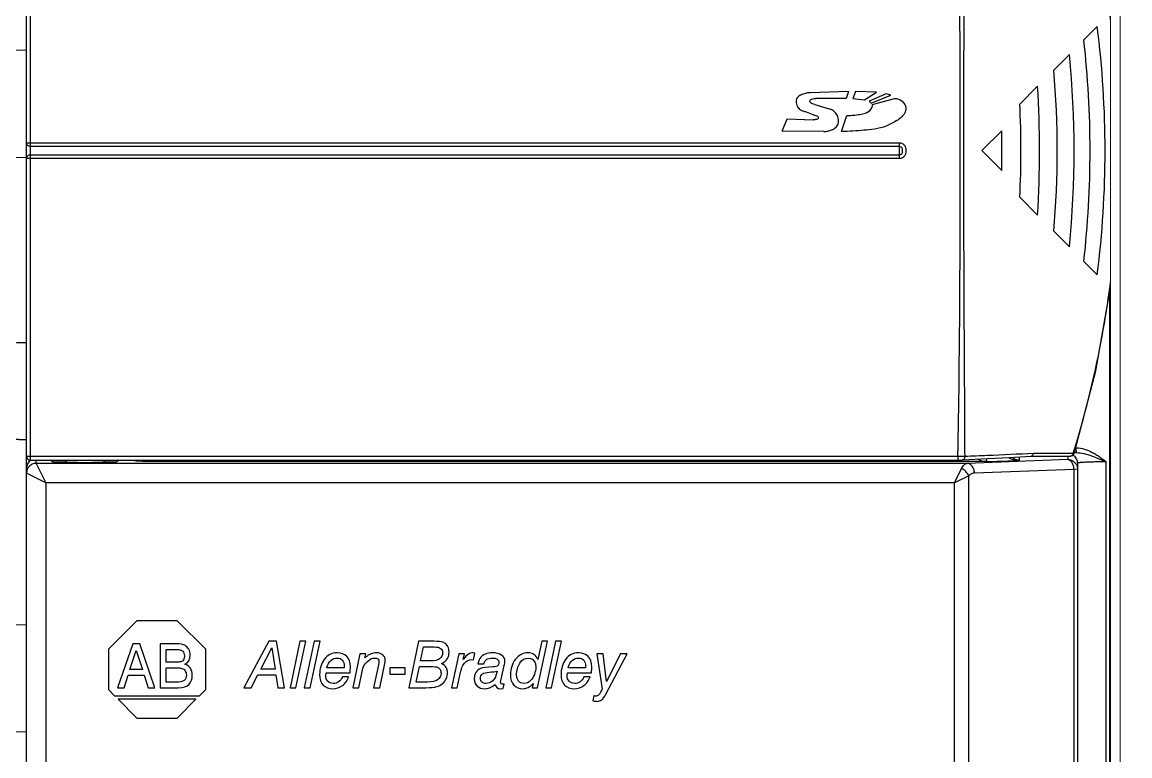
# Model space of a CAD drawing. Header units: millimetres. Extents: x 2205 to 3814, y 620 to 2277.
# Drawn here: x 3306.3 to 3363.2, y 1945.9 to 1983.6 of the extents above; entities that cross this region are included whole.
import ezdxf

# ---------------------------------------------------------------- set-up
doc = ezdxf.new("R2010")
doc.units = ezdxf.units.MM
doc.set_wipeout_variables(frame=1)
doc.layers.add('EL-componentes', color=7, linetype='Continuous', lineweight=25)
doc.layers.add('EL-Cotas', color=7, linetype='Continuous', lineweight=18)

# ---------------------------------------------------------------- blocks, each defined once
blk = doc.blocks.new('*U6')
blk.add_wipeout([(-19.156, 48.545), (436.841, 48.545), (436.841, 13.545), (-19.156, 13.545)])
for points in [[(-19.166, 48.545), (436.851, 48.545), (436.851, 13.545), (-19.166, 13.545)], [(-19.156, 43.045), (436.841, 43.045), (436.841, 19.045), (-19.156, 19.045), (-19.156, 31.045)]]:
    blk.add_lwpolyline(points, close=True)
at = {"layer": 'EL-componentes', "color": 7, "linetype": 'Continuous', "lineweight": 25}
for points in [[(194.814, 33.545), (191.344, 33.545), (187.874, 33.545), (185.094, 33.545), (185.094, 31.045), (185.094, 28.545), (187.874, 28.545), (191.344, 28.545), (194.814, 28.545), (196.419, 28.545), (197.221, 29.795), (198.024, 31.045), (197.221, 32.295), (196.419, 33.545), (194.814, 33.545)], [(214.814, 33.545), (211.344, 33.545), (207.874, 33.545), (205.094, 33.545), (205.094, 31.045), (205.094, 28.545), (207.874, 28.545), (211.344, 28.545), (214.814, 28.545), (216.419, 28.545), (217.221, 29.795), (218.024, 31.045), (217.221, 32.295), (216.419, 33.545), (214.814, 33.545)], [(234.814, 33.545), (231.344, 33.545), (227.874, 33.545), (225.094, 33.545), (225.094, 31.045), (225.094, 28.545), (227.874, 28.545), (231.344, 28.545), (234.814, 28.545), (236.419, 28.545), (237.221, 29.795), (238.024, 31.045), (237.221, 32.295), (236.419, 33.545), (234.814, 33.545)]]:
    blk.add_rational_spline(points, [1, 1, 1, 0.707107250279, 1, 0.707107250279, 1, 1, 1, 0.866024791583, 1, 0.866024791583, 1, 0.866024791583, 1], degree=2, knots=[0, 0, 0, 1, 1, 2.570795, 2.570795, 4.14159, 4.14159, 5.14159, 5.14159, 6.18879, 6.18879, 7.23599, 7.23599, 8.28319, 8.28319, 8.28319], dxfattribs=at)
blk = doc.blocks.new('1769-L30ER')
at = {"color": 7, "lineweight": 5}
blk.add_wipeout([(-28.87, -8.075), (-28.8, -7.714), (-28.676, -7.489), (-28.577, -7.374), (-28.358, -7.208), (-28.13, -7.115), (-27.997, -7.089), (-27.87, -7.081), (22.254, -7.081), (22.492, -7.101), (22.565, -7.123), (22.659, -7.163), (22.738, -7.21), (22.792, -7.25), (22.827, -7.28), (22.868, -7.348), (22.913, -7.376), (22.951, -7.406), (22.951, -7.429), (22.974, -7.463), (23.018, -7.524), (23.04, -7.558), (23.07, -7.61), (23.088, -7.647), (23.11, -7.694), (23.128, -7.743), (23.143, -7.787), (23.156, -7.832), (23.166, -7.877), (23.176, -7.928), (23.182, -7.981), (23.186, -8.033), (23.187, -8.075), (23.187, -8.09), (23.13, -11.478), (27.53, -11.478), (27.53, -122.341), (25.805, -122.32), (25.791, -120.721), (23.13, -120.721), (23.115, -123.781), (23.078, -123.781), (23.068, -124.344), (23.054, -124.474), (23.031, -124.563), (22.973, -124.696), (22.925, -124.772), (22.863, -124.846), (22.803, -124.903), (22.703, -124.974), (22.647, -125.005), (22.598, -125.026), (22.531, -125.05), (22.483, -125.062), (22.424, -125.073), (22.401, -125.076), (22.361, -125.079), (22.301, -125.081), (9.131, -125.081), (-27.87, -125.081), (-28.102, -125.053), (-28.317, -124.975), (-28.577, -124.788), (-28.737, -124.58), (-28.835, -124.341), (-28.87, -124.081), (-28.869, -67.231)], dxfattribs=at).dxf.layer = 'EL-componentes'
at = {"layer": 'EL-componentes', "color": 7, "linetype": 'Continuous', "lineweight": 25}
for p, q in [((-28.87, -124.081), (-28.87, -8.081)), ((27.53, -122.341), (27.53, -9.821)), ((-28.67, -66.56), (-28.67, -34.781)), ((25.456, -44.985), (26.143, -44.299)), ((27.254, -48.39), (26.86, -43.845)), ((23.912, -46.53), (24.711, -45.731)), ((13.354, -47.632), (11.385, -47.695)), ((13.354, -47.632), (13.248, -47.998)), ((13.714, -47.632), (13.58, -47.998)), ((14.807, -47.667), (13.714, -47.632)), ((14.179, -48.069), (14.807, -47.667)), ((15.294, -47.744), (14.419, -48.125)), ((15.541, -47.829), (15.294, -47.744)), ((22.163, -48.278), (23.08, -47.362)), ((11.639, -48.295), (12.422, -48.535)), ((13.248, -47.998), (11.667, -47.998)), ((13.58, -47.998), (14.179, -48.069)), ((14.419, -48.125), (14.525, -48.224)), ((14.525, -48.224), (15.541, -47.829)), ((14.603, -48.295), (15.724, -47.991)), ((11.548, -48.831), (11.117, -48.662)), ((13.001, -49.692), (13.283, -48.873)), ((27.253, -52.96), (27.254, -48.39)), ((9.96, -49.671), (10.214, -49.043)), ((10.214, -49.043), (11.54, -49.085)), ((12.091, -49.692), (9.96, -49.671)), ((20.215, -50.671), (21.234, -49.652)), ((-28.87, -50.268), (15.98, -50.268)), ((-28.67, -50.447), (15.98, -50.447)), ((15.98, -51.074), (15.98, -50.268)), ((15.98, -51.074), (-28.87, -51.074)), ((15.98, -50.895), (-28.67, -50.895)), ((21.234, -51.689), (20.215, -50.671)), ((23.08, -53.979), (22.163, -53.063)), ((26.858, -57.506), (27.253, -52.96)), ((24.711, -55.611), (23.912, -54.812)), ((26.143, -57.043), (25.456, -56.356)), ((26.077, -61.977), (26.858, -57.506)), ((26.793, -119.355), (26.793, -57.879)), ((24.956, -66.22), (26.077, -61.977)), ((25.033, -65.929), (25.064, -65.929)), ((25.068, -66.179), (25.064, -65.929)), ((-28.87, -66.36), (18.985, -66.36)), ((-28.67, -66.56), (18.985, -66.56)), ((-28.37, -66.731), (-28.37, -66.56)), ((-27.627, -66.56), (-27.477, -66.66)), ((-27.57, -66.56), (-27.57, -66.598)), ((-27.554, -66.56), (-27.554, -66.609)), ((-26.87, -66.56), (-26.87, -66.671)), ((-26.87, -66.56), (-26.87, -66.671)), ((-24.87, -66.56), (-24.87, -66.66)), ((-24.87, -66.671), (-24.87, -66.56)), ((-24.113, -66.56), (-24.263, -66.66)), ((-23.344, -66.59), (-23.351, -66.56)), ((-21.844, -66.56), (-21.844, -66.642)), ((18.985, -66.36), (19.348, -66.358)), ((18.985, -66.36), (18.985, -66.56)), ((18.985, -66.56), (19.032, -66.56)), ((19.032, -66.56), (19.158, -66.557)), ((19.158, -66.557), (19.214, -66.555)), ((19.214, -66.555), (20.508, -66.483)), ((24.63, -66.535), (19.466, -66.731)), ((20.423, -66.642), (22.13, -66.577)), ((20.508, -66.483), (21.615, -66.423)), ((21.615, -66.423), (22.738, -66.361)), ((22.13, -66.394), (22.13, -66.577)), ((22.732, -66.361), (24.765, -66.361)), ((24.63, -66.361), (24.63, -66.535)), ((24.909, -66.206), (24.956, -66.22)), ((24.967, -66.179), (25.068, -66.179)), ((-28.37, -66.731), (-27.87, -67.731)), ((19.466, -66.731), (-28.37, -66.731)), ((-26.87, -66.66), (-27.477, -66.66)), ((-24.263, -66.66), (-24.87, -66.66)), ((20.423, -66.642), (-21.844, -66.642)), ((18.802, -67.731), (19.17, -66.995)), ((24.932, -67.037), (19.844, -67.227)), ((25.13, -67.032), (24.932, -67.037)), ((24.932, -67.037), (24.932, -116.018)), ((25.13, -66.722), (25.13, -118.755)), ((26.604, -119.358), (26.604, -66.653)), ((-28.87, -67.231), (-28.87, -67.23)), ((-27.87, -67.731), (-28.869, -67.231)), ((19.538, -67.363), (18.802, -67.731)), ((19.538, -121.8), (19.538, -67.363)), ((-27.87, -67.731), (-27.87, -125.081)), ((18.802, -67.731), (-27.87, -67.731)), ((18.802, -121.081), (18.802, -67.731)), ((-23.198, -74.81), (-24.662, -76.274)), ((-21.127, -74.81), (-23.198, -74.81)), ((-19.662, -76.274), (-21.127, -74.81)), ((-23.41, -76.001), (-24.191, -78.251)), ((-23.055, -76.001), (-23.41, -76.001)), ((-22.274, -78.251), (-23.055, -76.001)), ((-21.996, -76.001), (-21.996, -78.251)), ((-21.168, -76.001), (-21.996, -76.001)), ((-16.416, -75.868), (-17.697, -78.251)), ((-16.838, -77.295), (-16.268, -76.199)), ((-16.021, -75.868), (-16.416, -75.868)), ((-16.268, -76.199), (-16.102, -77.295)), ((-15.618, -78.251), (-16.021, -75.868)), ((-14.828, -75.868), (-15.33, -78.251)), ((-15.031, -78.251), (-14.523, -75.868)), ((-14.523, -75.868), (-14.828, -75.868)), ((-14.096, -75.868), (-14.597, -78.251)), ((-14.298, -78.251), (-13.79, -75.868)), ((-13.79, -75.868), (-14.096, -75.868)), ((-8.732, -75.868), (-9.232, -78.251)), ((-7.938, -75.868), (-8.732, -75.868)), ((-8.622, -76.874), (-8.474, -76.157)), ((-8.474, -76.157), (-7.933, -76.157)), ((-2.611, -78.251), (-2.096, -75.868)), ((-2.394, -75.868), (-2.602, -76.795)), ((-2.096, -75.868), (-2.394, -75.868)), ((-1.693, -75.868), (-2.195, -78.251)), ((-1.895, -78.251), (-1.387, -75.868)), ((-1.387, -75.868), (-1.693, -75.868)), ((-24.662, -76.274), (-24.662, -78.345)), ((-23.553, -77.313), (-23.232, -76.337)), ((-23.232, -76.337), (-22.913, -77.313)), ((-21.692, -76.942), (-21.692, -76.288)), ((-21.692, -76.288), (-21.15, -76.288)), ((-19.662, -78.345), (-19.662, -76.274)), ((-11.738, -76.512), (-12.101, -78.251)), ((-11.437, -76.512), (-11.738, -76.512)), ((-11.48, -76.719), (-11.437, -76.512)), ((-6.665, -76.512), (-7.037, -78.251)), ((-6.367, -76.512), (-6.665, -76.512)), ((-6.435, -76.803), (-6.367, -76.512)), ((-6.018, -76.806), (-5.896, -76.819)), ((-5.832, -76.473), (-5.94, -76.46)), ((-5.896, -76.819), (-5.832, -76.473)), ((0.434, -76.512), (0.706, -78.325)), ((0.755, -76.512), (0.434, -76.512)), ((0.934, -77.938), (0.755, -76.512)), ((0.9, -78.574), (1.994, -76.512)), ((1.649, -76.512), (0.934, -77.938)), ((1.994, -76.512), (1.649, -76.512)), ((-22.913, -77.313), (-23.553, -77.313)), ((-21.145, -76.942), (-21.692, -76.942)), ((-21.692, -77.964), (-21.692, -77.229)), ((-21.692, -77.229), (-21.105, -77.229)), ((-16.102, -77.295), (-16.838, -77.295)), ((-12.552, -77.225), (-13.445, -77.225)), ((-12.547, -77.118), (-12.552, -77.225)), ((-11.79, -78.251), (-11.599, -77.332)), ((-10.784, -77.068), (-11.038, -78.251)), ((-10.722, -78.251), (-10.455, -77.002)), ((-10.2, -77.236), (-10.2, -77.553)), ((-9.418, -77.236), (-10.2, -77.236)), ((-9.418, -77.553), (-9.418, -77.236)), ((-8.851, -77.961), (-8.682, -77.164)), ((-8.682, -77.164), (-8.122, -77.164)), ((-8.103, -76.874), (-8.622, -76.874)), ((-5.683, -77.02), (-5.366, -77.02)), ((-4.489, -77.819), (-4.306, -77.044)), ((-0.15, -77.225), (-1.043, -77.225)), ((-0.145, -77.118), (-0.15, -77.225)), ((-23.853, -78.251), (-23.643, -77.6)), ((-23.643, -77.6), (-22.823, -77.6)), ((-22.823, -77.6), (-22.612, -78.251)), ((-21.211, -77.964), (-21.692, -77.964)), ((-17.333, -78.251), (-16.987, -77.584)), ((-16.987, -77.584), (-16.056, -77.584)), ((-16.056, -77.584), (-15.958, -78.251)), ((-13.492, -77.639), (-13.481, -77.494)), ((-13.481, -77.494), (-12.248, -77.494)), ((-12.319, -77.696), (-12.636, -77.696)), ((-10.2, -77.553), (-9.418, -77.553)), ((-8.266, -77.961), (-8.851, -77.961)), ((-6.741, -78.251), (-6.582, -77.531)), ((-1.09, -77.639), (-1.078, -77.494)), ((-1.078, -77.494), (0.154, -77.494)), ((0.083, -77.696), (-0.234, -77.696)), ((-24.662, -78.345), (-24.346, -78.661)), ((-24.191, -78.251), (-23.853, -78.251)), ((-22.612, -78.251), (-22.274, -78.251)), ((-21.996, -78.251), (-21.076, -78.251)), ((-19.978, -78.661), (-19.662, -78.345)), ((-17.697, -78.251), (-17.333, -78.251)), ((-15.958, -78.251), (-15.618, -78.251)), ((-15.33, -78.251), (-15.031, -78.251)), ((-14.597, -78.251), (-14.298, -78.251)), ((-12.101, -78.251), (-11.79, -78.251)), ((-11.038, -78.251), (-10.722, -78.251)), ((-9.232, -78.251), (-8.347, -78.251)), ((-7.037, -78.251), (-6.741, -78.251)), ((-4.523, -78.301), (-4.374, -78.29)), ((-4.374, -78.29), (-4.329, -78.076)), ((-2.845, -78.031), (-2.898, -78.251)), ((-2.898, -78.251), (-2.611, -78.251)), ((-2.195, -78.251), (-1.895, -78.251)), ((0.706, -78.325), (0.611, -78.506)), ((-24.346, -78.661), (-19.978, -78.661)), ((-24.16, -78.847), (-23.198, -79.81)), ((-20.165, -78.847), (-24.16, -78.847)), ((-21.127, -79.81), (-20.165, -78.847)), ((0.281, -78.658), (0.224, -78.927)), ((-23.198, -79.81), (-21.127, -79.81))]:
    blk.add_line(p, q, dxfattribs=at)
for centre, radius, start, end in [((-25.355, -50.678), 52.618, 5.5692, 9.3234), ((-24.035, -50.671), 50.581, 352.763, 7.237), ((-25.187, -50.671), 50.961, 353.5945, 6.4055), ((-25.012, -50.671), 49.967, 354.3261, 5.6739), ((-25.389, -50.682), 52.652, 4.4468, 5.5697), ((-25.187, -50.671), 49.273, 355.179, 4.821), ((-25.258, -50.673), 52.521, 359.8668, 4.4482), ((-32.443, -50.671), 55.621, 356.5896, 3.4104), ((-25.187, -50.671), 47.411, 357.1072, 2.8928), ((-59.732, -50.671), 80.972, 359.27922, 0.72078), ((-25.113, -50.671), 52.376, 358.9554, 359.8635), ((-25.286, -50.666), 52.549, 355.6371, 358.9536), ((-25.386, -50.659), 52.649, 354.4626, 355.6382), ((-25.358, -50.662), 52.621, 350.7641, 354.463), ((-25.16, -50.694), 52.42, 349.2676, 350.7631), ((-24.309, -50.876), 51.55, 342.7001, 349.2907), ((-28.67, -66.36), 0.2, 179.9984, 270.0024), ((10.071, 187.875), 254.402, 272.08989, 272.34939), ((10.439, 178.676), 245.196, 272.35159, 272.90657), ((24.075, 190.709), 256.916, 269.73172, 270.18608), ((24.765, -66.161), 0.2, 269.9889, 342.7709), ((24.629, -66.724), 0.502, 45.0493, 57.4657), ((25.596, -78.283), 12.116, 92.4979, 93.0322), ((24.63, -66.722), 0.5, 0.0029, 45.0218), ((-28.371, -67.195), 0.464, 89.8726, 91.8214)]:
    blk.add_arc(centre, radius, start, end, dxfattribs=at)
blk.add_ellipse((-28.37, -66.986), major_axis=(0, 0.5), ratio=0.999391, start_param=0.615384, end_param=1.570796, dxfattribs=at)
for points, knots in [([(18.985, -66.36), (19.036, -63.745), (19.092, -58.516), (19.113, -50.671), (19.092, -42.826), (19.036, -37.596), (18.985, -34.981)], [0, 0, 0, 0, 0.25, 0.5, 0.75, 1, 1, 1, 1]), ([(19.348, -66.358), (19.344, -65.051), (19.328, -62.436), (19.298, -57.207), (19.282, -50.671), (19.298, -44.134), (19.328, -38.905), (19.344, -36.291), (19.348, -34.983)], [0, 0, 0, 0, 0.124987, 0.249989, 0.5, 0.750011, 0.875013, 1, 1, 1, 1]), ([(11.385, -47.695), (11.325, -47.695), (11.183, -47.717), (10.965, -47.78), (10.747, -47.894), (10.666, -48.051), (10.666, -48.125)], [0, 0, 0, 0, 0.198604, 0.476306, 0.7525, 1, 1, 1, 1]), ([(10.666, -48.125), (10.666, -48.221), (10.705, -48.398), (10.871, -48.566), (11.014, -48.634), (11.093, -48.658), (11.117, -48.662)], [0, 0, 0, 0, 0.377723, 0.674742, 0.903424, 1, 1, 1, 1]), ([(11.639, -48.295), (11.592, -48.29), (11.511, -48.269), (11.403, -48.218), (11.374, -48.144), (11.378, -48.111)], [0, 0, 0, 0, 0.41044, 0.716583, 1, 1, 1, 1]), ([(11.378, -48.111), (11.385, -48.05), (11.521, -47.994), (11.621, -47.995), (11.667, -47.998)], [0, 0, 0, 0, 0.568878, 1, 1, 1, 1]), ([(14.299, -48.711), (14.414, -48.654), (14.56, -48.525), (14.607, -48.345), (14.603, -48.295)], [0, 0, 0, 0, 0.718457, 1, 1, 1, 1]), ([(15.724, -47.991), (15.791, -47.986), (16.005, -48.02), (16.187, -48.173), (16.254, -48.302)], [0, 0, 0, 0, 0.316095, 1, 1, 1, 1]), ([(16.254, -48.302), (16.3, -48.393), (16.335, -48.602), (16.197, -48.845), (16.053, -48.982), (15.965, -49.047), (15.936, -49.064)], [0, 0, 0, 0, 0.339812, 0.638086, 0.889696, 1, 1, 1, 1]), ([(11.548, -48.831), (11.561, -48.833), (11.605, -48.84), (11.681, -48.858), (11.755, -48.89), (11.8, -48.936), (11.813, -48.979), (11.8, -49.021), (11.753, -49.06), (11.676, -49.08), (11.599, -49.086), (11.554, -49.086), (11.54, -49.085)], [0, 0, 0, 0, 0.065036, 0.210947, 0.369359, 0.439122, 0.505797, 0.569846, 0.635099, 0.78819, 0.93399, 1, 1, 1, 1]), ([(12.846, -49.163), (12.846, -49.057), (12.81, -48.865), (12.643, -48.65), (12.501, -48.558), (12.422, -48.535)], [0, 0, 0, 0, 0.393558, 0.693558, 1, 1, 1, 1]), ([(13.283, -48.873), (13.324, -48.872), (13.46, -48.864), (13.709, -48.843), (14.009, -48.801), (14.215, -48.753), (14.299, -48.711)], [0, 0, 0, 0, 0.117628, 0.396374, 0.725943, 1, 1, 1, 1]), ([(12.091, -49.692), (12.13, -49.69), (12.234, -49.678), (12.41, -49.641), (12.612, -49.561), (12.799, -49.408), (12.846, -49.244), (12.846, -49.163)], [0, 0, 0, 0, 0.117201, 0.308469, 0.532652, 0.757906, 1, 1, 1, 1]), ([(15.936, -49.064), (15.906, -49.087), (15.537, -49.332), (15.109, -49.508), (14.708, -49.565)], [0, 0, 0, 0, 0.085489, 1, 1, 1, 1]), ([(14.708, -49.565), (14.339, -49.617), (13.768, -49.658), (13.198, -49.686), (13.001, -49.692)], [0, 0, 0, 0, 0.6541, 1, 1, 1, 1]), ([(-28.67, -50.447), (-28.696, -50.447), (-28.748, -50.438), (-28.814, -50.399), (-28.859, -50.339), (-28.87, -50.291), (-28.87, -50.268)], [0, 0, 0, 0, 0.262516, 0.517883, 0.762808, 1, 1, 1, 1]), ([(15.98, -50.268), (16.029, -50.268), (16.127, -50.291), (16.242, -50.388), (16.306, -50.524), (16.32, -50.671), (16.306, -50.817), (16.242, -50.953), (16.127, -51.05), (16.029, -51.074), (15.98, -51.074)], [0, 0, 0, 0, 0.124713, 0.249484, 0.374498, 0.49991, 0.625322, 0.750372, 0.875255, 1, 1, 1, 1]), ([(15.98, -50.447), (16.005, -50.447), (16.056, -50.462), (16.105, -50.522), (16.122, -50.596), (16.125, -50.671), (16.122, -50.745), (16.105, -50.819), (16.056, -50.879), (16.005, -50.895), (15.98, -50.895)], [0, 0, 0, 0, 0.124999, 0.249564, 0.37387, 0.499909, 0.62595, 0.75027, 0.874951, 1, 1, 1, 1]), ([(-28.67, -50.895), (-28.696, -50.895), (-28.748, -50.904), (-28.814, -50.943), (-28.859, -51.002), (-28.87, -51.05), (-28.87, -51.074)], [0, 0, 0, 0, 0.262516, 0.517883, 0.762808, 1, 1, 1, 1]), ([(25.064, -65.929), (25.208, -65.929), (25.497, -65.979), (25.829, -66.125), (26.078, -66.271), (26.258, -66.392), (26.403, -66.499), (26.518, -66.586), (26.576, -66.629), (26.604, -66.653)], [0, 0, 0, 0, 0.249644, 0.499546, 0.624653, 0.749764, 0.874881, 0.937439, 1, 1, 1, 1]), ([(19.348, -66.358), (19.348, -66.382), (19.343, -66.431), (19.315, -66.494), (19.271, -66.54), (19.233, -66.553), (19.214, -66.555)], [0, 0, 0, 0, 0.285431, 0.550643, 0.786491, 1, 1, 1, 1]), ([(20.423, -66.642), (20.386, -66.641), (20.237, -66.628), (20.09, -66.575), (19.997, -66.512)], [0, 0, 0, 0, 0.246029, 1, 1, 1, 1]), ([(20.423, -66.642), (20.429, -66.64), (20.441, -66.625), (20.462, -66.574), (20.471, -66.524), (20.476, -66.486)], [0, 0, 0, 0, 0.113395, 0.306531, 1, 1, 1, 1]), ([(22.13, -66.577), (21.986, -66.578), (21.789, -66.544), (21.618, -66.453), (21.578, -66.425)], [0, 0, 0, 0, 0.748911, 1, 1, 1, 1]), ([(22.13, -66.577), (22.067, -66.575), (21.934, -66.544), (21.823, -66.465), (21.775, -66.415)], [0, 0, 0, 0, 0.476239, 1, 1, 1, 1]), ([(22.738, -66.361), (22.754, -66.36), (22.787, -66.35), (22.828, -66.315), (22.858, -66.264), (22.869, -66.225), (22.872, -66.204)], [0, 0, 0, 0, 0.217752, 0.454113, 0.71646, 1, 1, 1, 1]), ([(24.63, -66.535), (24.694, -66.535), (24.825, -66.559), (24.991, -66.669), (25.104, -66.834), (25.13, -66.966), (25.13, -67.032)], [0, 0, 0, 0, 0.248248, 0.497177, 0.747753, 1, 1, 1, 1]), ([(24.63, -66.535), (24.67, -66.537), (24.758, -66.573), (24.852, -66.69), (24.915, -66.851), (24.931, -66.973), (24.932, -67.037)], [0, 0, 0, 0, 0.1904, 0.420872, 0.69666, 1, 1, 1, 1]), ([(24.909, -66.206), (24.909, -66.227), (24.897, -66.259), (24.876, -66.294), (24.853, -66.325), (24.817, -66.352), (24.782, -66.361), (24.765, -66.361)], [0, 0, 0, 0, 0.280429, 0.418681, 0.546778, 0.783167, 1, 1, 1, 1]), ([(25.068, -66.179), (25.201, -66.178), (25.468, -66.219), (25.851, -66.343), (26.165, -66.467), (26.415, -66.573), (26.542, -66.624), (26.604, -66.653)], [0, 0, 0, 0, 0.247216, 0.495567, 0.746565, 0.873076, 1, 1, 1, 1]), ([(-28.386, -66.731), (-28.449, -66.734), (-28.577, -66.763), (-28.738, -66.875), (-28.845, -67.039), (-28.87, -67.168), (-28.87, -67.231)], [0, 0, 0, 0, 0.249962, 0.500003, 0.750041, 1, 1, 1, 1]), ([(-24.87, -66.66), (-24.87, -66.662), (-24.879, -66.665), (-24.891, -66.668), (-24.916, -66.671), (-24.949, -66.674), (-24.991, -66.677), (-25.063, -66.681), (-25.172, -66.685), (-25.322, -66.69), (-25.492, -66.693), (-25.677, -66.695), (-25.87, -66.695), (-26.063, -66.695), (-26.248, -66.693), (-26.418, -66.69), (-26.568, -66.685), (-26.677, -66.681), (-26.749, -66.677), (-26.791, -66.674), (-26.824, -66.671), (-26.849, -66.668), (-26.861, -66.665), (-26.87, -66.662), (-26.87, -66.66)], [0, 0, 0, 0, 0.002957, 0.01035, 0.022362, 0.038944, 0.059938, 0.085134, 0.147218, 0.222822, 0.309086, 0.402674, 0.499999, 0.597325, 0.690913, 0.777177, 0.852781, 0.914865, 0.940062, 0.961055, 0.977638, 0.98965, 0.997043, 1, 1, 1, 1]), ([(-21.844, -66.642), (-21.941, -66.642), (-22.131, -66.641), (-22.408, -66.639), (-22.663, -66.634), (-22.887, -66.628), (-23.05, -66.621), (-23.158, -66.615), (-23.222, -66.611), (-23.271, -66.606), (-23.309, -66.601), (-23.33, -66.597), (-23.343, -66.593), (-23.344, -66.59)], [0, 0, 0, 0, 0.193513, 0.380029, 0.551865, 0.702728, 0.826984, 0.877571, 0.919858, 0.953441, 0.978003, 0.993437, 1, 1, 1, 1]), ([(19.17, -66.995), (19.189, -66.957), (19.23, -66.888), (19.318, -66.784), (19.408, -66.736), (19.466, -66.731)], [0, 0, 0, 0, 0.311496, 0.57793, 1, 1, 1, 1]), ([(19.538, -67.363), (19.501, -67.283), (19.395, -67.137), (19.25, -67.031), (19.17, -66.995)], [0, 0, 0, 0, 0.499995, 1, 1, 1, 1]), ([(19.833, -67.227), (19.832, -67.164), (19.812, -67.041), (19.734, -66.88), (19.615, -66.765), (19.514, -66.733), (19.466, -66.731)], [0, 0, 0, 0, 0.282357, 0.547829, 0.785715, 1, 1, 1, 1]), ([(26.604, -66.653), (26.507, -66.653), (26.319, -66.654), (26.045, -66.658), (25.793, -66.664), (25.573, -66.672), (25.413, -66.681), (25.307, -66.689), (25.246, -66.695), (25.198, -66.701), (25.162, -66.708), (25.142, -66.713), (25.13, -66.719), (25.13, -66.722)], [0, 0, 0, 0, 0.195323, 0.382677, 0.554937, 0.705716, 0.829371, 0.879563, 0.921358, 0.954398, 0.978434, 0.993391, 1, 1, 1, 1]), ([(19.844, -67.227), (19.79, -67.23), (19.676, -67.256), (19.58, -67.321), (19.538, -67.363)], [0, 0, 0, 0, 0.480319, 1, 1, 1, 1])]:
    blk.add_open_spline(points, degree=3, knots=knots, dxfattribs=at)
for points in [[(-23.19, -66.566), (-23.239, -66.582), (-23.292, -66.59), (-23.344, -66.59)], [(-20.739, -76.073), (-20.825, -76.025), (-20.968, -76.001), (-21.168, -76.001)], [(-20.533, -76.277), (-20.585, -76.189), (-20.655, -76.12), (-20.739, -76.073)], [(-7.483, -75.908), (-7.548, -75.882), (-7.7, -75.868), (-7.938, -75.868)], [(-7.933, -76.157), (-7.773, -76.157), (-7.66, -76.181), (-7.592, -76.229)], [(-7.592, -76.229), (-7.526, -76.275), (-7.492, -76.346), (-7.492, -76.444)], [(-7.311, -76.023), (-7.36, -75.973), (-7.419, -75.934), (-7.483, -75.908)], [(-7.158, -76.424), (-7.158, -76.259), (-7.21, -76.126), (-7.311, -76.023)], [(-21.15, -76.288), (-21.007, -76.288), (-20.906, -76.317), (-20.846, -76.372)], [(-20.756, -76.621), (-20.756, -76.786), (-20.819, -76.885), (-20.942, -76.919)], [(-20.846, -76.372), (-20.787, -76.427), (-20.756, -76.511), (-20.756, -76.621)], [(-20.742, -77.045), (-20.55, -76.957), (-20.453, -76.803), (-20.453, -76.581)], [(-20.453, -76.581), (-20.453, -76.468), (-20.481, -76.367), (-20.533, -76.277)], [(-13.573, -76.796), (-13.732, -77.021), (-13.809, -77.282), (-13.809, -77.578)], [(-12.906, -76.46), (-13.194, -76.46), (-13.416, -76.573), (-13.573, -76.796)], [(-13.445, -77.225), (-13.345, -76.895), (-13.165, -76.728), (-12.91, -76.728)], [(-12.91, -76.728), (-12.8, -76.728), (-12.712, -76.766), (-12.646, -76.84)], [(-12.415, -76.646), (-12.538, -76.523), (-12.703, -76.46), (-12.906, -76.46)], [(-12.23, -77.191), (-12.23, -76.952), (-12.292, -76.77), (-12.415, -76.646)], [(-11.167, -76.508), (-11.251, -76.541), (-11.357, -76.612), (-11.48, -76.719)], [(-11.37, -76.916), (-11.242, -76.791), (-11.109, -76.728), (-10.972, -76.728)], [(-10.892, -76.46), (-10.991, -76.46), (-11.083, -76.476), (-11.167, -76.508)], [(-10.972, -76.728), (-10.832, -76.728), (-10.761, -76.788), (-10.761, -76.906)], [(-10.561, -76.567), (-10.643, -76.495), (-10.753, -76.46), (-10.892, -76.46)], [(-10.436, -76.84), (-10.436, -76.728), (-10.478, -76.638), (-10.561, -76.567)], [(-7.492, -76.444), (-7.492, -76.732), (-7.695, -76.874), (-8.103, -76.874)], [(-7.545, -77.005), (-7.396, -76.935), (-7.296, -76.851), (-7.24, -76.751)], [(-7.24, -76.751), (-7.186, -76.652), (-7.158, -76.544), (-7.158, -76.424)], [(-6.166, -76.53), (-6.244, -76.576), (-6.333, -76.667), (-6.435, -76.803)], [(-6.353, -76.971), (-6.252, -76.861), (-6.141, -76.806), (-6.018, -76.806)], [(-5.94, -76.46), (-6.014, -76.46), (-6.09, -76.484), (-6.166, -76.53)], [(-5.534, -76.688), (-5.599, -76.761), (-5.647, -76.871), (-5.683, -77.02)], [(-5.291, -76.52), (-5.39, -76.56), (-5.471, -76.617), (-5.534, -76.688)], [(-5.366, -77.02), (-5.333, -76.908), (-5.283, -76.832), (-5.217, -76.79)], [(-4.929, -76.46), (-5.073, -76.46), (-5.194, -76.481), (-5.291, -76.52)], [(-5.217, -76.79), (-5.152, -76.749), (-5.062, -76.728), (-4.945, -76.728)], [(-4.945, -76.728), (-4.715, -76.728), (-4.6, -76.801), (-4.6, -76.945)], [(-4.463, -76.576), (-4.579, -76.499), (-4.735, -76.46), (-4.929, -76.46)], [(-4.288, -76.897), (-4.288, -76.761), (-4.346, -76.654), (-4.463, -76.576)], [(-3.748, -76.791), (-3.921, -77.013), (-4.007, -77.277), (-4.007, -77.583)], [(-3.112, -76.46), (-3.364, -76.46), (-3.576, -76.571), (-3.748, -76.791)], [(-3.52, -76.987), (-3.407, -76.816), (-3.264, -76.728), (-3.096, -76.728)], [(-2.817, -76.532), (-2.902, -76.484), (-3, -76.46), (-3.112, -76.46)], [(-3.096, -76.728), (-2.918, -76.728), (-2.8, -76.809), (-2.742, -76.968)], [(-2.602, -76.795), (-2.661, -76.667), (-2.732, -76.579), (-2.817, -76.532)], [(-1.171, -76.796), (-1.329, -77.021), (-1.407, -77.282), (-1.407, -77.578)], [(-0.504, -76.46), (-0.792, -76.46), (-1.014, -76.573), (-1.171, -76.796)], [(-1.043, -77.225), (-0.943, -76.895), (-0.763, -76.728), (-0.507, -76.728)], [(-0.507, -76.728), (-0.397, -76.728), (-0.31, -76.766), (-0.244, -76.84)], [(-0.013, -76.646), (-0.135, -76.523), (-0.3, -76.46), (-0.504, -76.46)], [(0.172, -77.191), (0.172, -76.952), (0.111, -76.77), (-0.013, -76.646)], [(-20.942, -76.919), (-20.997, -76.934), (-21.064, -76.942), (-21.145, -76.942)], [(-21.105, -77.229), (-21.025, -77.229), (-20.951, -77.239), (-20.884, -77.259)], [(-20.884, -77.259), (-20.819, -77.278), (-20.765, -77.319), (-20.722, -77.38)], [(-20.353, -77.608), (-20.353, -77.32), (-20.484, -77.134), (-20.742, -77.045)], [(-20.722, -77.38), (-20.678, -77.441), (-20.656, -77.514), (-20.656, -77.6)], [(-12.646, -76.84), (-12.581, -76.914), (-12.547, -77.008), (-12.547, -77.118)], [(-12.248, -77.494), (-12.237, -77.366), (-12.23, -77.265), (-12.23, -77.191)], [(-11.599, -77.332), (-11.58, -77.241), (-11.557, -77.167), (-11.528, -77.112)], [(-11.528, -77.112), (-11.499, -77.057), (-11.447, -76.99), (-11.37, -76.916)], [(-10.761, -76.906), (-10.761, -76.945), (-10.769, -76.999), (-10.784, -77.068)], [(-10.455, -77.002), (-10.442, -76.942), (-10.436, -76.888), (-10.436, -76.84)], [(-8.122, -77.164), (-7.938, -77.164), (-7.817, -77.176), (-7.757, -77.199)], [(-7.757, -77.199), (-7.699, -77.222), (-7.653, -77.261), (-7.622, -77.313)], [(-7.622, -77.313), (-7.59, -77.364), (-7.574, -77.427), (-7.574, -77.498)], [(-7.305, -77.215), (-7.348, -77.138), (-7.428, -77.068), (-7.545, -77.005)], [(-7.241, -77.484), (-7.241, -77.382), (-7.263, -77.293), (-7.305, -77.215)], [(-6.582, -77.531), (-6.542, -77.346), (-6.506, -77.22), (-6.474, -77.152)], [(-6.474, -77.152), (-6.442, -77.084), (-6.401, -77.024), (-6.353, -76.971)], [(-5.542, -77.267), (-5.652, -77.314), (-5.733, -77.382), (-5.786, -77.473)], [(-4.901, -77.183), (-5.22, -77.193), (-5.434, -77.222), (-5.542, -77.267)], [(-5.105, -77.453), (-4.922, -77.443), (-4.783, -77.424), (-4.686, -77.398)], [(-4.756, -77.167), (-4.798, -77.176), (-4.846, -77.181), (-4.901, -77.183)], [(-4.686, -77.398), (-4.735, -77.579), (-4.775, -77.702), (-4.809, -77.765)], [(-4.6, -76.945), (-4.6, -77.071), (-4.652, -77.144), (-4.756, -77.167)], [(-4.306, -77.044), (-4.295, -76.994), (-4.288, -76.945), (-4.288, -76.897)], [(-3.69, -77.605), (-3.69, -77.366), (-3.633, -77.159), (-3.52, -76.987)], [(-2.704, -77.183), (-2.704, -77.316), (-2.729, -77.445), (-2.776, -77.571)], [(-2.742, -76.968), (-2.717, -77.036), (-2.704, -77.108), (-2.704, -77.183)], [(-0.244, -76.84), (-0.179, -76.914), (-0.145, -77.008), (-0.145, -77.118)], [(0.154, -77.494), (0.166, -77.366), (0.172, -77.265), (0.172, -77.191)], [(-20.775, -77.88), (-20.854, -77.936), (-20.999, -77.964), (-21.211, -77.964)], [(-20.656, -77.6), (-20.656, -77.73), (-20.697, -77.823), (-20.775, -77.88)], [(-20.521, -78.069), (-20.41, -77.948), (-20.353, -77.794), (-20.353, -77.608)], [(-13.809, -77.578), (-13.809, -77.811), (-13.748, -77.99), (-13.625, -78.115)], [(-13.397, -77.915), (-13.461, -77.837), (-13.492, -77.744), (-13.492, -77.639)], [(-13.102, -78.032), (-13.235, -78.032), (-13.332, -77.993), (-13.397, -77.915)], [(-12.636, -77.696), (-12.743, -77.921), (-12.898, -78.032), (-13.102, -78.032)], [(-12.636, -78.144), (-12.492, -78.04), (-12.387, -77.89), (-12.319, -77.696)], [(-7.574, -77.498), (-7.574, -77.807), (-7.805, -77.961), (-8.266, -77.961)], [(-7.491, -78.033), (-7.325, -77.888), (-7.241, -77.705), (-7.241, -77.484)], [(-5.786, -77.473), (-5.84, -77.563), (-5.866, -77.665), (-5.866, -77.78)], [(-5.866, -77.78), (-5.866, -77.943), (-5.817, -78.071), (-5.717, -78.163)], [(-5.549, -77.775), (-5.549, -77.578), (-5.401, -77.469), (-5.105, -77.453)], [(-5.466, -77.962), (-5.521, -77.914), (-5.549, -77.853), (-5.549, -77.775)], [(-5.267, -78.032), (-5.345, -78.032), (-5.411, -78.01), (-5.466, -77.962)], [(-4.943, -77.923), (-5.042, -77.997), (-5.151, -78.032), (-5.267, -78.032)], [(-4.809, -77.765), (-4.845, -77.83), (-4.888, -77.882), (-4.943, -77.923)], [(-4.511, -77.966), (-4.511, -77.932), (-4.504, -77.884), (-4.489, -77.819)], [(-4.481, -78.05), (-4.502, -78.032), (-4.511, -78.005), (-4.511, -77.966)], [(-4.007, -77.583), (-4.007, -77.811), (-3.948, -77.987), (-3.832, -78.113)], [(-3.589, -77.917), (-3.657, -77.84), (-3.69, -77.736), (-3.69, -77.605)], [(-3.319, -78.032), (-3.432, -78.032), (-3.521, -77.995), (-3.589, -77.917)], [(-2.968, -77.887), (-3.064, -77.984), (-3.18, -78.032), (-3.319, -78.032)], [(-2.776, -77.571), (-2.824, -77.699), (-2.887, -77.804), (-2.968, -77.887)], [(-1.407, -77.578), (-1.407, -77.811), (-1.345, -77.99), (-1.222, -78.115)], [(-0.995, -77.915), (-1.059, -77.837), (-1.09, -77.744), (-1.09, -77.639)], [(-0.7, -78.032), (-0.833, -78.032), (-0.93, -77.993), (-0.995, -77.915)], [(-0.234, -77.696), (-0.341, -77.921), (-0.496, -78.032), (-0.7, -78.032)], [(-0.234, -78.144), (-0.09, -78.04), (0.015, -77.89), (0.083, -77.696)], [(-21.076, -78.251), (-20.817, -78.251), (-20.633, -78.191), (-20.521, -78.069)], [(-13.625, -78.115), (-13.502, -78.239), (-13.335, -78.301), (-13.125, -78.301)], [(-13.125, -78.301), (-12.944, -78.301), (-12.78, -78.249), (-12.636, -78.144)], [(-8.347, -78.251), (-8.098, -78.251), (-7.914, -78.233), (-7.796, -78.197)], [(-7.796, -78.197), (-7.678, -78.162), (-7.576, -78.107), (-7.491, -78.033)], [(-5.717, -78.163), (-5.618, -78.254), (-5.487, -78.301), (-5.324, -78.301)], [(-5.324, -78.301), (-5.233, -78.301), (-5.151, -78.286), (-5.076, -78.258)], [(-5.076, -78.258), (-5.002, -78.23), (-4.908, -78.17), (-4.796, -78.078)], [(-4.796, -78.078), (-4.756, -78.226), (-4.665, -78.301), (-4.523, -78.301)], [(-4.329, -78.076), (-4.411, -78.076), (-4.46, -78.068), (-4.481, -78.05)], [(-3.832, -78.113), (-3.716, -78.239), (-3.565, -78.301), (-3.379, -78.301)], [(-3.379, -78.301), (-3.175, -78.301), (-2.997, -78.212), (-2.845, -78.031)], [(-1.222, -78.115), (-1.099, -78.239), (-0.933, -78.301), (-0.723, -78.301)], [(-0.723, -78.301), (-0.541, -78.301), (-0.378, -78.249), (-0.234, -78.144)], [(0.611, -78.506), (0.549, -78.623), (0.476, -78.683), (0.394, -78.683)], [(0.224, -78.927), (0.327, -78.943), (0.402, -78.951), (0.447, -78.951)], [(0.394, -78.683), (0.363, -78.683), (0.326, -78.675), (0.281, -78.658)], [(0.447, -78.951), (0.536, -78.951), (0.614, -78.927), (0.679, -78.878)], [(0.679, -78.878), (0.743, -78.83), (0.818, -78.728), (0.9, -78.574)]]:
    blk.add_open_spline(points, degree=3, dxfattribs=at)
blk = doc.blocks.new('A$C866e1339')
at = {"linetype": 'Continuous', "lineweight": 5}
blk.add_wipeout([(-4, 54.45), (-4, 58.35), (2.8, 58.35), (2.8, 58.698), (6.85, 58.735), (6.85, 62.55), (7.582, 64.317), (9.35, 65.05), (18.45, 65.05), (18.804, 64.903), (18.95, 64.55), (18.95, 58.735), (19, 58.735), (19, 64.05), (19.293, 64.757), (20, 65.05), (28.7, 65.05), (30.114, 64.464), (30.7, 63.05), (30.7, 57.288), (30.775, 57.024), (30.8, 56.75), (30.8, 54.449), (30.888, 54.237), (31.083, 54.141), (33.09, 54.141), (33.09, 56.135), (33.178, 56.347), (33.39, 56.435), (34.5, 56.435), (34.854, 56.288), (35, 55.935), (35, -57.235), (34.854, -57.589), (34.5, -57.735), (33.09, -57.735), (33.09, -55.25), (30.7, -55.25), (30.7, -64.65), (30.114, -66.065), (28.7, -66.65), (28, -66.65), (28, -61.95), (27.895, -61.257), (27.59, -60.625), (22.394, -60.647), (22.105, -61.257), (22, -61.95), (22, -66.65), (20, -66.65), (19.293, -66.358), (19, -65.65), (19, -59.65), (18.95, -59.65), (18.95, -66.15), (18.804, -66.504), (18.45, -66.65), (9.35, -66.65), (7.582, -65.918), (6.85, -64.15), (6.85, -59.65), (-4, -59.65), (-4, -55.75), (-2.05, -55.775), (-2.05, -57.75), (0, -57.75), (0, 56.45), (-2.05, 56.45), (-2.05, 54.45)], dxfattribs=at)
at = {"color": 7, "linetype": 'Continuous', "lineweight": 5}
for p, q in [((0, 58.35), (0, -58.35)), ((0.5, -58.858), (0.5, 35.35))]:
    blk.add_line(p, q, dxfattribs=at)

msp = doc.modelspace()

# ---------------------------------------------------------------- block references
at = {"layer": 'EL-Cotas', "color": 7, "linetype": 'Continuous', "lineweight": 5, "ltscale": 0.1}
msp.add_blockref('*U6', (3118.394, 1933.566), dxfattribs=at)

# ---------------------------------------------------------------- next in the draw order: block references
at = {"layer": 'EL-componentes', "color": 7, "lineweight": 25}
msp.add_blockref('1769-L30ER', (3335.382, 2027.627), dxfattribs=at)

# ---------------------------------------------------------------- next in the draw order: block references
msp.add_blockref('A$C866e1339', (3362.21, 1962.454))

doc.saveas('drawing.dxf')
